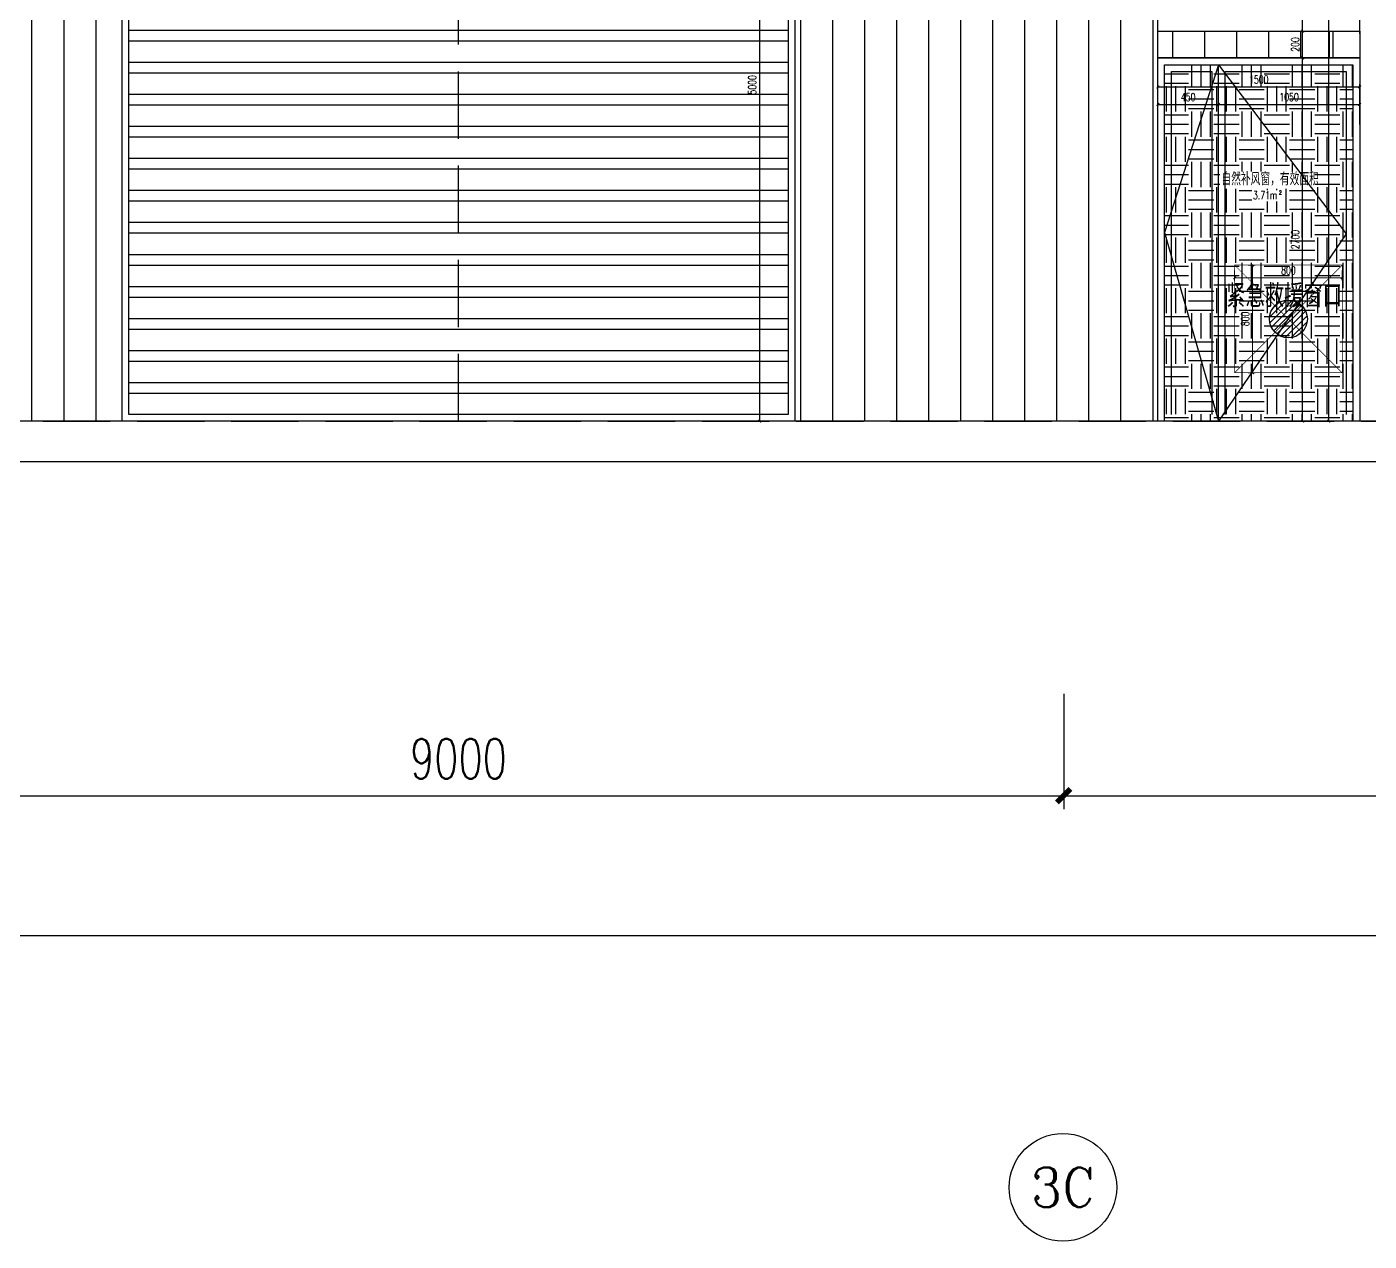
# Model space of a CAD drawing. Extents: x -2377130 to 293730, y -2 to 754590.
# Drawn here: x -87008 to -77029, y 511142 to 520169 of the extents above; entities that cross this region are included whole.
import ezdxf
from ezdxf.enums import TextEntityAlignment as Align

# ---------------------------------------------------------------- set-up
doc = ezdxf.new("R2010")
doc.units = 0
doc.header["$LTSCALE"] = 1000
doc.header["$MEASUREMENT"] = 0
for name, pattern in [('__DASH', [0.35, 0.25, -0.1]), ('DASH', [0.35, 0.25, -0.1]), ('DOTE', [2.42, 2, -0.2, 0.02, -0.2])]:
    doc.linetypes.add(name, pattern=pattern)
doc.layers.get('Defpoints').update_dxf_attribs({"color": 210})
for name, color, linetype in [('A-AXIS-D', 1, 'Continuous'), ('A-AXIS-DOTE', 14, 'DOTE'), ('A-HATCH-2', 251, 'Continuous'), ('A-LIN-V', 9, 'Continuous'), ('A-WINDOW', 140, 'Continuous'), ('A-彩色打印层', 22, 'Continuous'), ('A-门窗表显示尺寸', 160, 'Continuous'), ('AS-WALL', 40, 'Continuous'), ('AXIS', 3, 'Continuous'), ('PUB_DIM', 3, 'Continuous'), ('PUB_TEXT', 7, 'Continuous'), ('SPACE', 7, 'Continuous'), ('SPACE_HATCH', 8, 'Continuous')]:
    doc.layers.add(name, color=color, linetype=linetype)
doc.layers.add('A-WALL-HATCH', color=8, linetype='Continuous', lineweight=13)
doc.styles.add('_TCH_AXIS', font='COMPLEX', dxfattribs={"bigfont": 'GBCBIG'})
doc.styles.add('_TCH_DIM_T3', font='SIMPLEX', dxfattribs={"width": 0.705882, "bigfont": 'GBCBIG'})
doc.styles.add('_TCH_SPACE', font='SIMPLEX', dxfattribs={"height": 5, "bigfont": 'GBCBIG'})
doc.styles.add('A-DIM_T3', font='SIMPLEX', dxfattribs={"width": 0.705882, "bigfont": 'GBCBIG'})
doc.styles.add('STYLE1', font='')
doc.styles.get('STYLE1').set_extended_font_data('SimSun')
doc.dimstyles.new('_TCH_ARCH&&100', dxfattribs={"dimtxt": 297.5, "dimasz": 100, "dimexe": 100, "dimexo": 100, "dimgap": 126.25, "dimtad": 1, "dimdec": 0, "dimzin": 0, "dimdsep": 46, "dimtxsty": '_TCH_DIM_T3', "dimblk": 'ARCHTICK', "dimcen": 0.09, "dimclrt": 7, "dimazin": 2, "dimtfac": 1, "dimtdec": 0, "dimtix": 1, "dimtmove": 2, "dimatfit": 3, "dimfxl": 0, "dimtolj": 1, "dimtzin": 0, "dimarcsym": 0})
doc.dimstyles.new('_TCH_ARCH&&20', dxfattribs={"dimtxt": 59.5, "dimasz": 20, "dimexe": 20, "dimexo": 20, "dimgap": 25.25, "dimtad": 1, "dimdec": 0, "dimzin": 0, "dimdsep": 46, "dimtxsty": '_TCH_DIM_T3', "dimblk": 'ARCHTICK', "dimcen": 0.09, "dimclrt": 7, "dimazin": 2, "dimtfac": 1, "dimtdec": 0, "dimtix": 1, "dimtmove": 2, "dimatfit": 3, "dimfxl": 0, "dimtolj": 1, "dimtzin": 0, "dimarcsym": 0})
doc.dimstyles.new('A-DIM&&20', dxfattribs={"dimtxt": 59.5, "dimasz": 20, "dimexe": 20, "dimexo": 20, "dimgap": 25.25, "dimtad": 1, "dimdec": 0, "dimzin": 0, "dimdsep": 46, "dimtxsty": 'A-DIM_T3', "dimblk": 'ARCHTICK', "dimcen": 0.09, "dimclrt": 7, "dimazin": 2, "dimtfac": 1, "dimtdec": 0, "dimtix": 1, "dimtmove": 2, "dimatfit": 3, "dimfxl": 0, "dimtolj": 1, "dimtzin": 0, "dimarcsym": 0})

# ---------------------------------------------------------------- blocks, each defined once
blk = doc.blocks.new('_ArchTick')
at = {"color": 0, "linetype": 'ByBlock', "const_width": 0.4}
blk.add_lwpolyline([(-0.5, -0.5), (0.5, 0.5)], dxfattribs=at)
blk = doc.blocks.new('*D1854')
at = {"layer": 'A-AXIS-D', "color": 0, "lineweight": -2}
for p, q in [((-246199.3, 515211.4), (-246199.3, 513313.4)), ((-60499.3, 515211.4), (-60499.3, 513313.4)), ((-246199.3, 513413.4), (-60499.3, 513413.4))]:
    blk.add_line(p, q, dxfattribs=at)
at = {"layer": 'Defpoints', "color": 0}
for p in [(-246199.3, 515311.4), (-60499.3, 515311.4), (-60499.3, 513413.4)]:
    blk.add_point(p, dxfattribs=at)
at = {"layer": 'A-AXIS-D', "color": 0, "lineweight": -2, "xscale": 100, "yscale": 100, "zscale": 100, "rotation": 180}
blk.add_blockref('_ArchTick', (-246199.3, 513413.4), dxfattribs=at)
at = {"layer": 'A-AXIS-D', "color": 0, "lineweight": -2, "xscale": 100, "yscale": 100, "zscale": 100}
blk.add_blockref('_ArchTick', (-60499.3, 513413.4), dxfattribs=at)
at = {"layer": 'A-AXIS-D', "color": 7, "insert": (-153349.3, 513688.4), "char_height": 297.5, "attachment_point": 5, "style": '_TCH_DIM_T3'}
blk.add_mtext('\\A1;185700', dxfattribs=at)
blk = doc.blocks.new('*D1812')
at = {"layer": 'A-AXIS-D', "color": 0, "lineweight": -2}
for p, q in [((-88299.3, 515211.4), (-88299.3, 514353.4)), ((-79299.3, 515211.4), (-79299.3, 514353.4)), ((-88299.3, 514453.4), (-79299.3, 514453.4))]:
    blk.add_line(p, q, dxfattribs=at)
at = {"layer": 'Defpoints', "color": 0}
for p in [(-88299.3, 515311.4), (-79299.3, 515311.4), (-79299.3, 514453.4)]:
    blk.add_point(p, dxfattribs=at)
at = {"layer": 'A-AXIS-D', "color": 0, "lineweight": -2, "xscale": 100, "yscale": 100, "zscale": 100, "rotation": 180}
blk.add_blockref('_ArchTick', (-88299.3, 514453.4), dxfattribs=at)
at = {"layer": 'A-AXIS-D', "color": 0, "lineweight": -2, "xscale": 100, "yscale": 100, "zscale": 100}
blk.add_blockref('_ArchTick', (-79299.3, 514453.4), dxfattribs=at)
at = {"layer": 'A-AXIS-D', "color": 7, "insert": (-83799.3, 514728.4), "char_height": 297.5, "attachment_point": 5, "style": '_TCH_DIM_T3'}
blk.add_mtext('\\A1;9000', dxfattribs=at)
blk = doc.blocks.new('*D1811')
at = {"layer": 'A-AXIS-D', "color": 0, "lineweight": -2}
for p, q in [((-79299.3, 515211.4), (-79299.3, 514353.4)), ((-70299.3, 515211.4), (-70299.3, 514353.4)), ((-79299.3, 514453.4), (-70299.3, 514453.4))]:
    blk.add_line(p, q, dxfattribs=at)
at = {"layer": 'Defpoints', "color": 0}
for p in [(-79299.3, 515311.4), (-70299.3, 515311.4), (-70299.3, 514453.4)]:
    blk.add_point(p, dxfattribs=at)
at = {"layer": 'A-AXIS-D', "color": 0, "lineweight": -2, "xscale": 100, "yscale": 100, "zscale": 100, "rotation": 180}
blk.add_blockref('_ArchTick', (-79299.3, 514453.4), dxfattribs=at)
at = {"layer": 'A-AXIS-D', "color": 0, "lineweight": -2, "xscale": 100, "yscale": 100, "zscale": 100}
blk.add_blockref('_ArchTick', (-70299.3, 514453.4), dxfattribs=at)
at = {"layer": 'A-AXIS-D', "color": 7, "insert": (-74799.3, 514728.4), "char_height": 297.5, "attachment_point": 5, "style": '_TCH_DIM_T3'}
blk.add_mtext('\\A1;9000', dxfattribs=at)
blk = doc.blocks.new('*D1169')
at = {"layer": 'A-门窗表显示尺寸', "color": 0, "lineweight": -2}
for p, q in [((-81319.3, 522237.5), (-81579.7, 522237.5)), ((-81559.7, 517237.5), (-81559.7, 522237.5)), ((-81319.3, 517237.5), (-81579.7, 517237.5))]:
    blk.add_line(p, q, dxfattribs=at)
at = {"layer": 'Defpoints', "color": 0}
for p in [(-81559.7, 522237.5), (-81299.3, 522237.5), (-81299.3, 517237.5)]:
    blk.add_point(p, dxfattribs=at)
at = {"layer": 'A-门窗表显示尺寸', "color": 0, "lineweight": -2, "xscale": 20, "yscale": 20, "zscale": 20}
for p, rotation in [((-81559.7, 522237.5), 90), ((-81559.7, 517237.5), 270)]:
    blk.add_blockref('_ArchTick', p, dxfattribs=dict(at, rotation=rotation))
at = {"layer": 'A-门窗表显示尺寸', "color": 7, "insert": (-81614.7, 519737.5), "char_height": 59.5, "attachment_point": 5, "rotation": 90, "style": 'A-DIM_T3'}
blk.add_mtext('\\A1;5000', dxfattribs=at)
blk = doc.blocks.new('*D1344')
at = {"layer": 'A-门窗表显示尺寸', "color": 0, "lineweight": -2}
for p, q in [((-77673.3, 520137.5), (-77503.3, 520137.5)), ((-77523.3, 519937.5), (-77523.3, 520137.5)), ((-77673.3, 519937.5), (-77503.3, 519937.5))]:
    blk.add_line(p, q, dxfattribs=at)
at = {"layer": 'Defpoints', "color": 0}
for p in [(-77693.3, 520137.5), (-77523.3, 520137.5), (-77693.3, 519937.5)]:
    blk.add_point(p, dxfattribs=at)
at = {"layer": 'A-门窗表显示尺寸', "color": 0, "lineweight": -2, "xscale": 20, "yscale": 20, "zscale": 20}
for p, rotation in [((-77523.3, 520137.5), 90), ((-77523.3, 519937.5), 270)]:
    blk.add_blockref('_ArchTick', p, dxfattribs=dict(at, rotation=rotation))
at = {"layer": 'A-门窗表显示尺寸', "color": 7, "insert": (-77578.3, 520037.5), "char_height": 59.5, "attachment_point": 5, "rotation": 90, "style": '_TCH_DIM_T3'}
blk.add_mtext('\\A1;200', dxfattribs=at)
blk = doc.blocks.new('*D1345')
at = {"layer": 'A-门窗表显示尺寸', "color": 0, "lineweight": -2}
for p, q in [((-77673.3, 521237.5), (-77503.3, 521237.5)), ((-77523.3, 520137.5), (-77523.3, 521237.5)), ((-77673.3, 520137.5), (-77503.3, 520137.5))]:
    blk.add_line(p, q, dxfattribs=at)
at = {"layer": 'Defpoints', "color": 0}
for p in [(-77693.3, 521237.5), (-77523.3, 521237.5), (-77693.3, 520137.5)]:
    blk.add_point(p, dxfattribs=at)
at = {"layer": 'A-门窗表显示尺寸', "color": 0, "lineweight": -2, "xscale": 20, "yscale": 20, "zscale": 20}
for p, rotation in [((-77523.3, 521237.5), 90), ((-77523.3, 520137.5), 270)]:
    blk.add_blockref('_ArchTick', p, dxfattribs=dict(at, rotation=rotation))
at = {"layer": 'A-门窗表显示尺寸', "color": 7, "insert": (-77578.3, 520687.5), "char_height": 59.5, "attachment_point": 5, "rotation": 90, "style": '_TCH_DIM_T3'}
blk.add_mtext('\\A1;1100', dxfattribs=at)
blk = doc.blocks.new('*D1350')
at = {"layer": 'A-门窗表显示尺寸', "color": 0, "lineweight": -2}
for p, q in [((-77653.3, 525637.5), (-77308.9, 525637.5)), ((-77328.9, 517237.5), (-77328.9, 525637.5)), ((-77653.3, 517237.5), (-77308.9, 517237.5))]:
    blk.add_line(p, q, dxfattribs=at)
at = {"layer": 'Defpoints', "color": 0}
for p in [(-77673.3, 525637.5), (-77328.9, 525637.5), (-77673.3, 517237.5)]:
    blk.add_point(p, dxfattribs=at)
at = {"layer": 'A-门窗表显示尺寸', "color": 0, "lineweight": -2, "xscale": 20, "yscale": 20, "zscale": 20}
for p, rotation in [((-77328.9, 525637.5), 90), ((-77328.9, 517237.5), 270)]:
    blk.add_blockref('_ArchTick', p, dxfattribs=dict(at, rotation=rotation))
at = {"layer": 'A-门窗表显示尺寸', "color": 7, "insert": (-77383.9, 521437.5), "char_height": 59.5, "attachment_point": 5, "rotation": 90, "style": '_TCH_DIM_T3'}
blk.add_mtext('\\A1;8400', dxfattribs=at)
blk = doc.blocks.new('*D636')
at = {"layer": 'Defpoints', "color": 0}
for p in [(-1646821.1, 507410), (-1646021.1, 507410), (-1646021.1, 507336.7)]:
    blk.add_point(p, dxfattribs=at)
at = {"layer": 'PUB_DIM', "color": 0, "lineweight": -2}
for p, q in [((-1646821.1, 507390), (-1646821.1, 507316.7)), ((-1646021.1, 507390), (-1646021.1, 507316.7)), ((-1646821.1, 507336.7), (-1646021.1, 507336.7))]:
    blk.add_line(p, q, dxfattribs=at)
at = {"layer": 'PUB_DIM', "color": 0, "lineweight": -2, "xscale": 20, "yscale": 20, "zscale": 20, "rotation": 180}
blk.add_blockref('_ArchTick', (-1646821.1, 507336.7), dxfattribs=at)
at = {"layer": 'PUB_DIM', "color": 0, "lineweight": -2, "xscale": 20, "yscale": 20, "zscale": 20}
blk.add_blockref('_ArchTick', (-1646021.1, 507336.7), dxfattribs=at)
at = {"layer": 'PUB_DIM', "color": 7, "insert": (-1646421.1, 507391.7), "char_height": 59.5, "attachment_point": 5, "style": '_TCH_DIM_T3'}
blk.add_mtext('\\A1;800', dxfattribs=at)
blk = doc.blocks.new('*D637')
at = {"layer": 'Defpoints', "color": 0}
for p in [(-1646739.9, 507431.1), (-1646688.4, 507431.1), (-1646739.9, 506631.1)]:
    blk.add_point(p, dxfattribs=at)
at = {"layer": 'PUB_DIM', "color": 0, "lineweight": -2}
for p, q in [((-1646719.9, 507431.1), (-1646668.4, 507431.1)), ((-1646688.4, 506631.1), (-1646688.4, 507431.1)), ((-1646719.9, 506631.1), (-1646668.4, 506631.1))]:
    blk.add_line(p, q, dxfattribs=at)
at = {"layer": 'PUB_DIM', "color": 0, "lineweight": -2, "xscale": 20, "yscale": 20, "zscale": 20}
for p, rotation in [((-1646688.4, 507431.1), 90), ((-1646688.4, 506631.1), 270)]:
    blk.add_blockref('_ArchTick', p, dxfattribs=dict(at, rotation=rotation))
at = {"layer": 'PUB_DIM', "color": 7, "insert": (-1646743.4, 507031.1), "char_height": 59.5, "attachment_point": 5, "rotation": 90, "style": '_TCH_DIM_T3'}
blk.add_mtext('\\A1;800', dxfattribs=at)
blk = doc.blocks.new('*D1352')
at = {"layer": 'A-门窗表显示尺寸', "color": 0, "lineweight": -2}
for p, q in [((-77659.3, 519937.5), (-77503.3, 519937.5)), ((-77523.3, 517237.5), (-77523.3, 519937.5)), ((-77659.3, 517237.5), (-77503.3, 517237.5))]:
    blk.add_line(p, q, dxfattribs=at)
at = {"layer": 'Defpoints', "color": 0}
for p in [(-77679.3, 519937.5), (-77523.3, 519937.5), (-77679.3, 517237.5)]:
    blk.add_point(p, dxfattribs=at)
at = {"layer": 'A-门窗表显示尺寸', "color": 0, "lineweight": -2, "xscale": 20, "yscale": 20, "zscale": 20}
for p, rotation in [((-77523.3, 519937.5), 90), ((-77523.3, 517237.5), 270)]:
    blk.add_blockref('_ArchTick', p, dxfattribs=dict(at, rotation=rotation))
at = {"layer": 'A-门窗表显示尺寸', "color": 7, "insert": (-77578.3, 518587.5), "char_height": 59.5, "attachment_point": 5, "rotation": 90, "style": 'A-DIM_T3'}
blk.add_mtext('\\A1;2700', dxfattribs=at)
blk = doc.blocks.new('*D1353')
at = {"layer": 'A-门窗表显示尺寸', "color": 0, "lineweight": -2}
for p, q in [((-78599.3, 519442.5), (-78599.3, 519612)), ((-78599.3, 519592), (-78149.3, 519592)), ((-78149.3, 519442.5), (-78149.3, 519612))]:
    blk.add_line(p, q, dxfattribs=at)
at = {"layer": 'Defpoints', "color": 0}
for p in [(-78149.3, 519592), (-78599.3, 519422.5), (-78149.3, 519422.5)]:
    blk.add_point(p, dxfattribs=at)
at = {"layer": 'A-门窗表显示尺寸', "color": 0, "lineweight": -2, "xscale": 20, "yscale": 20, "zscale": 20, "rotation": 180}
blk.add_blockref('_ArchTick', (-78599.3, 519592), dxfattribs=at)
at = {"layer": 'A-门窗表显示尺寸', "color": 0, "lineweight": -2, "xscale": 20, "yscale": 20, "zscale": 20}
blk.add_blockref('_ArchTick', (-78149.3, 519592), dxfattribs=at)
at = {"layer": 'A-门窗表显示尺寸', "color": 7, "insert": (-78374.3, 519647), "char_height": 59.5, "attachment_point": 5, "style": 'A-DIM_T3'}
blk.add_mtext('\\A1;450', dxfattribs=at)
blk = doc.blocks.new('*D1354')
at = {"layer": 'A-门窗表显示尺寸', "color": 0, "lineweight": -2}
for p, q in [((-78149.3, 519442.5), (-78149.3, 519612)), ((-78149.3, 519592), (-77099.3, 519592)), ((-77099.3, 519442.5), (-77099.3, 519612))]:
    blk.add_line(p, q, dxfattribs=at)
at = {"layer": 'Defpoints', "color": 0}
for p in [(-77099.3, 519592), (-78149.3, 519422.5), (-77099.3, 519422.5)]:
    blk.add_point(p, dxfattribs=at)
at = {"layer": 'A-门窗表显示尺寸', "color": 0, "lineweight": -2, "xscale": 20, "yscale": 20, "zscale": 20, "rotation": 180}
blk.add_blockref('_ArchTick', (-78149.3, 519592), dxfattribs=at)
at = {"layer": 'A-门窗表显示尺寸', "color": 0, "lineweight": -2, "xscale": 20, "yscale": 20, "zscale": 20}
blk.add_blockref('_ArchTick', (-77099.3, 519592), dxfattribs=at)
at = {"layer": 'A-门窗表显示尺寸', "color": 7, "insert": (-77624.3, 519647), "char_height": 59.5, "attachment_point": 5, "style": 'A-DIM_T3'}
blk.add_mtext('\\A1;1050', dxfattribs=at)
blk = doc.blocks.new('*D1355')
at = {"layer": 'A-门窗表显示尺寸', "color": 0, "lineweight": -2}
for p, q in [((-78599.3, 519572.5), (-78599.3, 519742)), ((-77099.3, 519572.5), (-77099.3, 519742)), ((-78599.3, 519722), (-77099.3, 519722))]:
    blk.add_line(p, q, dxfattribs=at)
at = {"layer": 'Defpoints', "color": 0}
for p in [(-77099.3, 519722), (-78599.3, 519552.5), (-77099.3, 519552.5)]:
    blk.add_point(p, dxfattribs=at)
at = {"layer": 'A-门窗表显示尺寸', "color": 0, "lineweight": -2, "xscale": 20, "yscale": 20, "zscale": 20, "rotation": 180}
blk.add_blockref('_ArchTick', (-78599.3, 519722), dxfattribs=at)
at = {"layer": 'A-门窗表显示尺寸', "color": 0, "lineweight": -2, "xscale": 20, "yscale": 20, "zscale": 20}
blk.add_blockref('_ArchTick', (-77099.3, 519722), dxfattribs=at)
at = {"layer": 'A-门窗表显示尺寸', "color": 7, "insert": (-77849.3, 519777), "char_height": 59.5, "attachment_point": 5, "style": 'A-DIM_T3'}
blk.add_mtext('\\A1;1500', dxfattribs=at)
blk = doc.blocks.new('w4243')
at = {"layer": 'A-彩色打印层'}
h = blk.add_hatch(dxfattribs=at)
h.set_pattern_fill('ANSI31', color=8, scale=20)
h.set_pattern_definition([(45, (-3059238.806, -1095315.762), (-22.4506403, 22.4506403), [])])
edge = h.paths.add_edge_path()
edge.add_arc((-1646421.1, 507031.1), 140.7, 0, 360)
at = {"layer": 'A-彩色打印层', "color": 8, "linetype": 'DASH', "const_width": 5}
blk.add_lwpolyline([(-1646821.1, 507431.1), (-1646021.1, 507431.1), (-1646021.1, 506631.1), (-1646821.1, 506631.1)], close=True, dxfattribs=at)
for points in [[(-1646821.1, 507431.1), (-1646021.1, 506631.1)], [(-1646021.1, 507431.1), (-1646821.1, 506631.1)]]:
    blk.add_lwpolyline(points, dxfattribs=at)
at = {"layer": 'A-彩色打印层', "color": 8, "ltscale": 0.5}
blk.add_circle((-1646421.1, 507031.1), 140.7, dxfattribs=at)
at = {"layer": 'AXIS', "color": 8, "linetype": 'Continuous', "style": 'STYLE1', "width": 0.7}
blk.add_text('紧急救援窗口', height=150, dxfattribs=at).set_placement((-1646882.7, 507134))
at = {"layer": 'PUB_DIM', "color": 8}
for p1, p2, distance, picture, middle in [((-1646821.1, 507410), (-1646021.1, 507410), -73.3, '*D636', (-1646421.1, 507391.7)), ((-1646739.9, 506631.1), (-1646739.9, 507431.1), -51.4, '*D637', (-1646743.4, 507031.1))]:
    dim = blk.add_aligned_dim(p1=p1, p2=p2, distance=distance, dimstyle='_TCH_ARCH&&20', dxfattribs=at)
    dim.commit()
    dim.dimension.update_dxf_attribs({"geometry": picture, "text_midpoint": middle})

msp = doc.modelspace()

# ---------------------------------------------------------------- hatches: boundary and pattern name
at = {"layer": 'A-HATCH-2'}
h = msp.add_hatch(dxfattribs=at)
h.set_pattern_fill('ANSI32', color=8, scale=50, angle=45)
h.set_pattern_definition([(180, (1557180.83, 0), (-1e-14, -238.125), []), (180, (1557101.46, 79.38), (-1e-14, -238.125), [])])
h.paths.add_polyline_path([(-86249.3, 522187.5), (-81349.3, 522187.5), (-81349.3, 517287.5), (-86249.3, 517287.5)])
h = msp.add_hatch(dxfattribs=at)
h.set_pattern_fill('ANSI31', color=8, scale=150, angle=45)
h.set_pattern_definition([(90, (1661491.07, -100), (-238.125, 0), [])])
h.paths.add_polyline_path([(-78599.3, 520137.5), (-77099.3, 520137.5), (-77099.3, 519937.5), (-78599.3, 519937.5)])
at = {"layer": 'SPACE_HATCH'}
h = msp.add_hatch(dxfattribs=at)
h.set_pattern_fill('土壤', color=8, scale=50, style=0)
h.set_pattern_definition([(0, (1743941.07, 1e-09), (187.5, 187.5), [187.5, -187.5]), (0, (1743941.07, 70.31), (187.5, 187.5), [187.5, -187.5]), (0, (1743941.07, 140.63), (187.5, 187.5), [187.5, -187.5]), (90, (1743964.5, 164.06), (-187.5, 187.5), [187.5, -187.5]), (90, (1744034.82, 164.06), (-187.5, 187.5), [187.5, -187.5]), (90, (1744105.13, 164.06), (-187.5, 187.5), [187.5, -187.5])])
h.paths.add_polyline_path([(-77149.3, 517237.5), (-78549.3, 517237.5), (-78549.3, 519887.5), (-77149.3, 519887.5)])
h.paths.add_polyline_path([(-78139.6, 518964), (-77435.1, 518964), (-77435.1, 519094), (-78139.6, 519094)])
h.paths.add_polyline_path([(-77900.7, 518870.8), (-77675.3, 518870.8), (-77675.3, 518955), (-77900.7, 518955)])

# ---------------------------------------------------------------- linework, layer by layer
at = {"layer": 'A-AXIS-D', "color": 8}
msp.add_circle((-79305.6, 511541.7), 400, dxfattribs=at)
at = {"layer": 'A-AXIS-DOTE', "color": 8, "linetype": '__DASH', "ltscale": 2}
for p, q in [((-83799.3, 517237.5), (-83799.3, 522237.5)), ((-252788.4, 517237.5), (-54309.8, 517237.5))]:
    msp.add_line(p, q, dxfattribs=at)
at = {"layer": 'A-HATCH-2', "color": 8, "linetype": 'Continuous'}
for p, q in [((-86970.1, 517237.5), (-86970.1, 535687.5)), ((-86732, 517237.5), (-86732, 535687.5)), ((-86493.8, 517237.5), (-86493.8, 535687.5)), ((-81255.1, 517237.5), (-81255.1, 535687.5)), ((-81017, 517237.5), (-81017, 535687.5)), ((-80778.8, 517237.5), (-80778.8, 535687.5)), ((-80540.7, 517237.5), (-80540.7, 535687.5)), ((-80302.6, 517237.5), (-80302.6, 535687.5)), ((-80064.5, 517237.5), (-80064.5, 535687.5)), ((-79826.3, 517237.5), (-79826.3, 535687.5)), ((-79588.2, 517237.5), (-79588.2, 535687.5)), ((-79350.1, 517237.5), (-79350.1, 535687.5)), ((-79112, 517237.5), (-79112, 535687.5)), ((-78873.8, 517237.5), (-78873.8, 535687.5)), ((-78635.7, 517237.5), (-78635.7, 535687.5))]:
    msp.add_line(p, q, dxfattribs=at)
at = {"layer": 'A-LIN-V', "color": 8}
for p, q in [((-78599.3, 520137.5), (-77199.3, 520137.5)), ((-60499.3, 517237.5), (-246199.3, 517237.5))]:
    msp.add_line(p, q, dxfattribs=at)
msp.add_lwpolyline([(-86299.3, 522237.5), (-81299.3, 522237.5), (-81299.3, 517237.5), (-86299.3, 517237.5)], close=True, dxfattribs=at)
at = {"layer": 'A-WALL-HATCH', "color": 8}
msp.add_line((-77323.3, 519937.5), (-77323.3, 520137.5), dxfattribs=at)
at = {"layer": 'A-WINDOW', "color": 8}
for p, q in [((-78599.3, 520117.5), (-78599.3, 525637.5)), ((-77099.3, 520117.5), (-77099.3, 525637.5)), ((-78599.3, 520137.5), (-77099.3, 520137.5)), ((-78599.3, 519937.5), (-77099.3, 519937.5)), ((-78599.3, 517237.5), (-78599.3, 519937.5)), ((-77099.3, 519937.5), (-77099.3, 517237.5)), ((-78549.3, 517237.5), (-78549.3, 519887.5)), ((-78549.3, 519887.5), (-78149.3, 519887.5)), ((-78499.3, 517287.5), (-78499.3, 519837.5)), ((-78499.3, 519837.5), (-78199.3, 519837.5)), ((-78199.3, 519837.5), (-78199.3, 517287.5)), ((-78149.3, 517237.5), (-78149.3, 519887.5)), ((-78149.3, 519887.5), (-77149.3, 519887.5)), ((-78098.9, 517287.5), (-78098.9, 519837.5)), ((-78098.9, 519837.5), (-77199.3, 519837.5)), ((-77199.3, 519837.5), (-77199.3, 517287.5)), ((-77149.3, 519887.5), (-77149.3, 517237.5))]:
    msp.add_line(p, q, dxfattribs=at)
msp.add_lwpolyline([(-78599.3, 520137.5), (-77099.3, 520137.5), (-77099.3, 519937.5), (-78599.3, 519937.5)], close=True, dxfattribs=at)
for points in [[(-78149.3, 519887.5), (-78549.3, 518640), (-78149.3, 517237.5)], [(-78149.3, 519887.5), (-77199.3, 518630), (-78149.3, 517237.5)]]:
    msp.add_lwpolyline(points, dxfattribs=at)
at = {"layer": 'A-门窗表显示尺寸', "color": 8}
msp.add_lwpolyline([(-86249.3, 522187.5), (-81349.3, 522187.5), (-81349.3, 517287.5), (-86249.3, 517287.5)], close=True, dxfattribs=at)
at = {"layer": 'AS-WALL', "color": 8}
msp.add_line((-252788.4, 516937.5), (-54309.8, 516937.5), dxfattribs=at)

# ---------------------------------------------------------------- block references
at = {"layer": 'A-WALL-HATCH', "color": 8}
msp.add_blockref('w4243', (1568791.9, 10966.4), dxfattribs=at)

# ---------------------------------------------------------------- texts
at = {"layer": 'PUB_TEXT', "color": 8, "style": '_TCH_AXIS'}
msp.add_text('3C', height=294.28, dxfattribs=at).set_placement((-79543.8, 511394.6), (-79067.4, 511394.6), align=Align.FIT)
at = {"layer": 'SPACE', "color": 8, "style": '_TCH_SPACE'}
msp.add_text('自然补风窗，有效面积', height=96.45, dxfattribs=at).set_placement((-78126.6, 518990))
at = {"layer": 'SPACE', "color": 8, "style": '_TCH_SPACE', "width": 0.705882}
for s, height, p in [('3.71m', 59.5, (-77892.3, 518887.6)), ('2', 29.8, (-77700.3, 518922.6))]:
    msp.add_text(s, height=height, dxfattribs=at).set_placement(p)

# ---------------------------------------------------------------- dimensions: what is measured, and where the dimension line sits
at = {"layer": 'A-AXIS-D', "color": 8}
for base, p1, p2, picture, middle in [((-60499.3, 513413.4), (-246199.3, 515311.4), (-60499.3, 515311.4), '*D1854', (-153349.3, 513688.4)), ((-79299.3, 514453.4), (-88299.3, 515311.4), (-79299.3, 515311.4), '*D1812', (-83799.3, 514728.4)), ((-70299.3, 514453.4), (-79299.3, 515311.4), (-70299.3, 515311.4), '*D1811', (-74799.3, 514728.4))]:
    dim = msp.add_linear_dim(base=base, p1=p1, p2=p2, angle=0, dimstyle='_TCH_ARCH&&100', override={"dimgap": 0}, dxfattribs=at)
    dim.commit()
    dim.dimension.update_dxf_attribs({"geometry": picture, "text_midpoint": middle, "dimtype": 161})
at = {"layer": 'A-门窗表显示尺寸', "color": 8}
for p1, p2, distance, dimstyle, picture, middle in [((-77673.3, 517237.5), (-77673.3, 525637.5), -344.3, '_TCH_ARCH&&20', '*D1350', (-77383.9, 521437.5)), ((-81299.3, 517237.5), (-81299.3, 522237.5), 260.4, 'A-DIM&&20', '*D1169', (-81614.7, 519737.5)), ((-77693.3, 520137.5), (-77693.3, 521237.5), -170, '_TCH_ARCH&&20', '*D1345', (-77578.3, 520687.5)), ((-77693.3, 519937.5), (-77693.3, 520137.5), -170, '_TCH_ARCH&&20', '*D1344', (-77578.3, 520037.5)), ((-77679.3, 517237.5), (-77679.3, 519937.5), -156.1, 'A-DIM&&20', '*D1352', (-77578.3, 518587.5)), ((-78599.3, 519552.5), (-77099.3, 519552.5), 169.5, 'A-DIM&&20', '*D1355', (-77849.3, 519777)), ((-78599.3, 519422.5), (-78149.3, 519422.5), 169.5, 'A-DIM&&20', '*D1353', (-78374.3, 519647)), ((-78149.3, 519422.5), (-77099.3, 519422.5), 169.5, 'A-DIM&&20', '*D1354', (-77624.3, 519647))]:
    dim = msp.add_aligned_dim(p1=p1, p2=p2, distance=distance, dimstyle=dimstyle, dxfattribs=at)
    dim.commit()
    dim.dimension.update_dxf_attribs({"geometry": picture, "text_midpoint": middle})

doc.saveas('drawing.dxf')
